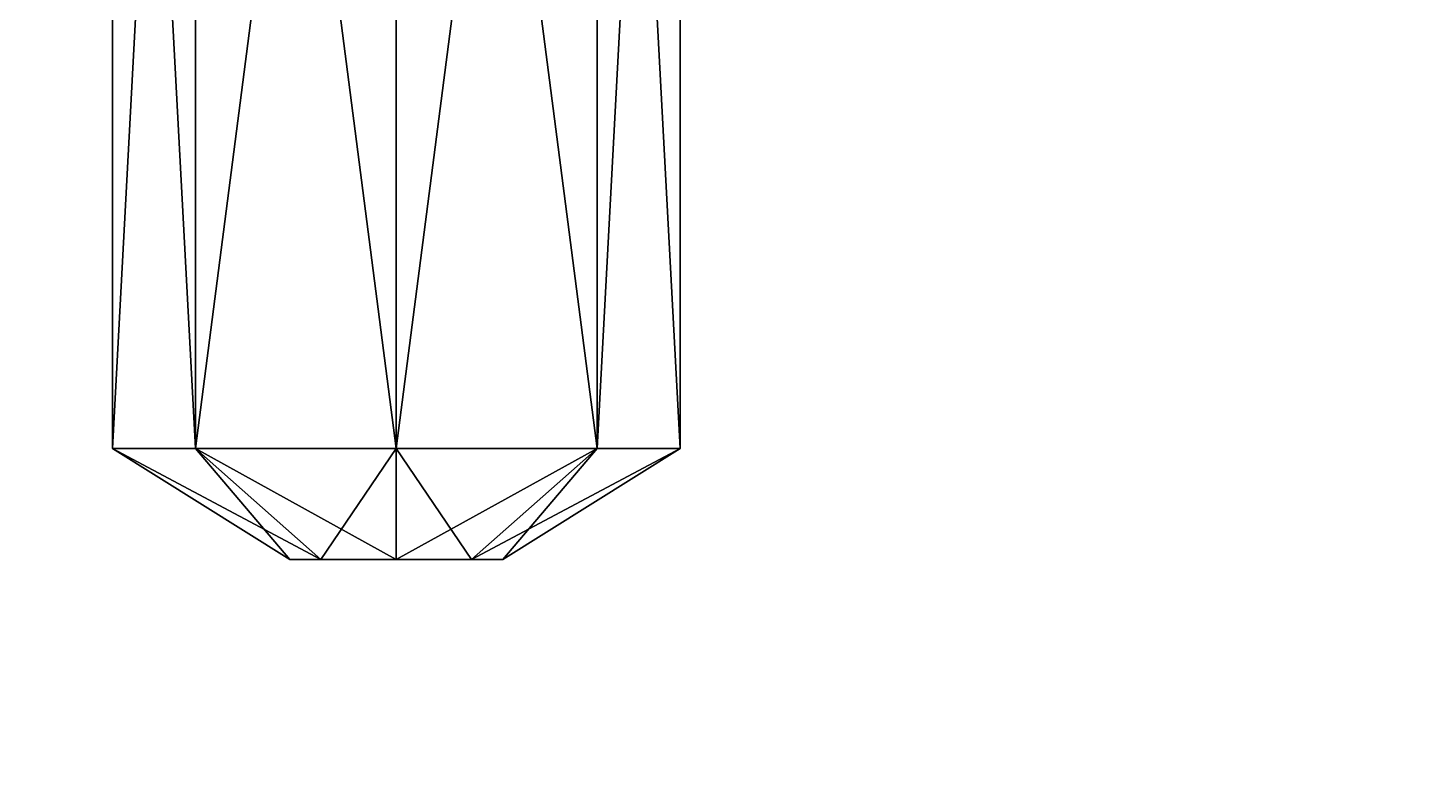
# Model space of a CAD drawing. Extents: x -150 to 2334, y -150 to 2984.
# Drawn here: x 1760.81 to 1780.3, y 35.17 to 45.47 of the extents above; entities that cross this region are included whole.
import ezdxf

# ---------------------------------------------------------------- set-up
doc = ezdxf.new("R2010")
doc.units = 0
for name, color, linetype in [('LAYER0', 7, 'CONTINUOUS'), ('LAYER10', 7, 'CONTINUOUS'), ('LAYER226', 7, 'CONTINUOUS'), ('LAYER35', 7, 'CONTINUOUS'), ('LAYER60', 7, 'CONTINUOUS')]:
    doc.layers.add(name, color=color, linetype=linetype)

msp = doc.modelspace()

# ---------------------------------------------------------------- linework, layer by layer
at = {"layer": 'LAYER0', "invisible_edges": 1}
for points in [[(2334, 2984, -5), (-150, -150, -5), (-150, 2984, -5), (2334, 2984, -5)], [(-150, -150, -5), (2334, 2984, -5), (2334, -150, -5), (-150, -150, -5)], [(2334, -150), (-150, 2984), (-150, -150), (2334, -150)], [(-150, 2984), (2334, -150), (2334, 2984), (-150, 2984)]]:
    msp.add_3dface(points, dxfattribs=at)
at = {"layer": 'LAYER10'}
for points in [[(1763.172, 39.54102, 854.1716), (1762, 39.54102, 857), (1763.172, 61.41602, 854.1716), (1763.172, 39.54102, 854.1716)], [(1763.172, 61.41602, 854.1716), (1762, 39.54102, 857), (1762, 61.41602, 857), (1763.172, 61.41602, 854.1716)], [(1763.172, 39.54102, 859.8284), (1762, 39.54102, 857), (1762, 61.41602, 857), (1763.172, 39.54102, 859.8284)], [(1763.172, 39.54102, 859.8284), (1762, 61.41602, 857), (1763.172, 61.41602, 859.8284), (1763.172, 39.54102, 859.8284)], [(1763.172, 39.54102, 854.1716), (1762, 39.54102, 857), (1762, 61.41602, 857), (1763.172, 39.54102, 854.1716)], [(1762, 61.41602, 857), (1763.172, 39.54102, 854.1716), (1763.172, 61.41602, 854.1716), (1762, 61.41602, 857)], [(1763.172, 39.54102, 859.8284), (1763.172, 61.41602, 859.8284), (1762, 61.41602, 857), (1763.172, 39.54102, 859.8284)], [(1763.172, 39.54102, 859.8284), (1762, 61.41602, 857), (1762, 39.54102, 857), (1763.172, 39.54102, 859.8284)], [(1763.172, 39.54102, 854.1716), (1762, 39.54102, 857), (1762, 61.41602, 857), (1763.172, 39.54102, 854.1716)], [(1762, 61.41602, 857), (1763.172, 39.54102, 854.1716), (1763.172, 61.41602, 854.1716), (1762, 61.41602, 857)], [(1763.172, 39.54102, 859.8284), (1762, 39.54102, 857), (1763.172, 61.41602, 859.8284), (1763.172, 39.54102, 859.8284)], [(1762, 39.54102, 857), (1763.172, 61.41602, 859.8284), (1762, 61.41602, 857), (1762, 39.54102, 857)], [(1766, 39.54102, 853), (1763.172, 39.54102, 854.1716), (1766, 61.41602, 853), (1766, 39.54102, 853)], [(1766, 61.41602, 853), (1763.172, 39.54102, 854.1716), (1763.172, 61.41602, 854.1716), (1766, 61.41602, 853)], [(1763.172, 39.54102, 859.8284), (1766, 39.54102, 861), (1763.172, 61.41602, 859.8284), (1763.172, 39.54102, 859.8284)], [(1763.172, 61.41602, 859.8284), (1766, 39.54102, 861), (1766, 61.41602, 861), (1763.172, 61.41602, 859.8284)], [(1763.172, 39.54102, 854.1716), (1766, 39.54102, 853), (1763.172, 61.41602, 854.1716), (1763.172, 39.54102, 854.1716)], [(1766, 39.54102, 853), (1763.172, 61.41602, 854.1716), (1766, 61.41602, 853), (1766, 39.54102, 853)], [(1763.172, 39.54102, 859.8284), (1766, 39.54102, 861), (1766, 61.41602, 861), (1763.172, 39.54102, 859.8284)], [(1766, 61.41602, 861), (1763.172, 39.54102, 859.8284), (1763.172, 61.41602, 859.8284), (1766, 61.41602, 861)], [(1763.172, 39.54102, 854.1716), (1766, 39.54102, 853), (1763.172, 61.41602, 854.1716), (1763.172, 39.54102, 854.1716)], [(1766, 39.54102, 853), (1763.172, 61.41602, 854.1716), (1766, 61.41602, 853), (1766, 39.54102, 853)], [(1763.172, 39.54102, 859.8284), (1766, 39.54102, 861), (1766, 61.41602, 861), (1763.172, 39.54102, 859.8284)], [(1766, 61.41602, 861), (1763.172, 39.54102, 859.8284), (1763.172, 61.41602, 859.8284), (1766, 61.41602, 861)], [(1768.828, 39.54102, 854.1716), (1766, 39.54102, 853), (1768.828, 61.41602, 854.1716), (1768.828, 39.54102, 854.1716)], [(1768.828, 61.41602, 854.1716), (1766, 39.54102, 853), (1766, 61.41602, 853), (1768.828, 61.41602, 854.1716)], [(1768.828, 61.41602, 859.8284), (1766, 61.41602, 861), (1768.828, 39.54102, 859.8284), (1768.828, 61.41602, 859.8284)], [(1768.828, 39.54102, 859.8284), (1766, 61.41602, 861), (1766, 39.54102, 861), (1768.828, 39.54102, 859.8284)], [(1768.828, 39.54102, 854.1716), (1766, 39.54102, 853), (1766, 61.41602, 853), (1768.828, 39.54102, 854.1716)], [(1766, 61.41602, 853), (1768.828, 39.54102, 854.1716), (1768.828, 61.41602, 854.1716), (1766, 61.41602, 853)], [(1768.828, 39.54102, 854.1716), (1766, 39.54102, 853), (1766, 61.41602, 853), (1768.828, 39.54102, 854.1716)], [(1766, 61.41602, 853), (1768.828, 39.54102, 854.1716), (1768.828, 61.41602, 854.1716), (1766, 61.41602, 853)], [(1768.828, 61.41602, 859.8284), (1766, 61.41602, 861), (1766, 39.54102, 861), (1768.828, 61.41602, 859.8284)], [(1766, 39.54102, 861), (1768.828, 61.41602, 859.8284), (1768.828, 39.54102, 859.8284), (1766, 39.54102, 861)], [(1770, 61.41602, 857), (1768.828, 61.41602, 859.8284), (1770, 39.54102, 857), (1770, 61.41602, 857)], [(1770, 39.54102, 857), (1768.828, 61.41602, 859.8284), (1768.828, 39.54102, 859.8284), (1770, 39.54102, 857)], [(1768.828, 61.41602, 854.1716), (1770, 61.41602, 857), (1768.828, 39.54102, 854.1716), (1768.828, 61.41602, 854.1716)], [(1768.828, 39.54102, 854.1716), (1770, 61.41602, 857), (1770, 39.54102, 857), (1768.828, 39.54102, 854.1716)], [(1768.828, 61.41602, 859.8284), (1770, 61.41602, 857), (1768.828, 39.54102, 859.8284), (1768.828, 61.41602, 859.8284)], [(1770, 61.41602, 857), (1768.828, 39.54102, 859.8284), (1770, 39.54102, 857), (1770, 61.41602, 857)], [(1768.828, 61.41602, 854.1716), (1770, 61.41602, 857), (1770, 39.54102, 857), (1768.828, 61.41602, 854.1716)], [(1770, 39.54102, 857), (1768.828, 61.41602, 854.1716), (1768.828, 39.54102, 854.1716), (1770, 39.54102, 857)], [(1763.172, 39.54102, 854.1716), (1764.5, 37.97852, 857), (1762, 39.54102, 857), (1763.172, 39.54102, 854.1716)], [(1764.5, 37.97852, 857), (1764.939, 37.97852, 858.0607), (1762, 39.54102, 857), (1764.5, 37.97852, 857)], [(1762, 39.54102, 857), (1764.939, 37.97852, 858.0607), (1763.172, 39.54102, 859.8284), (1762, 39.54102, 857)], [(1764.939, 37.97852, 855.9393), (1764.5, 37.97852, 857), (1762, 39.54102, 857), (1764.939, 37.97852, 855.9393)], [(1764.939, 37.97852, 855.9393), (1762, 39.54102, 857), (1763.172, 39.54102, 854.1716), (1764.939, 37.97852, 855.9393)], [(1764.5, 37.97852, 857), (1763.172, 39.54102, 859.8284), (1762, 39.54102, 857), (1764.5, 37.97852, 857)], [(1764.939, 37.97852, 855.9393), (1764.5, 37.97852, 857), (1763.172, 39.54102, 854.1716), (1764.939, 37.97852, 855.9393)], [(1766, 39.54102, 853), (1764.939, 37.97852, 855.9393), (1763.172, 39.54102, 854.1716), (1766, 39.54102, 853)], [(1766, 37.97852, 858.5), (1764.939, 37.97852, 858.0607), (1763.172, 39.54102, 859.8284), (1766, 37.97852, 858.5)], [(1766, 37.97852, 858.5), (1763.172, 39.54102, 859.8284), (1766, 39.54102, 861), (1766, 37.97852, 858.5)], [(1766, 37.97852, 855.5), (1764.939, 37.97852, 855.9393), (1763.172, 39.54102, 854.1716), (1766, 37.97852, 855.5)], [(1766, 37.97852, 855.5), (1763.172, 39.54102, 854.1716), (1766, 39.54102, 853), (1766, 37.97852, 855.5)], [(1764.5, 37.97852, 857), (1764.939, 37.97852, 858.0607), (1763.172, 39.54102, 859.8284), (1764.5, 37.97852, 857)], [(1766, 37.97852, 858.5), (1766, 39.54102, 861), (1763.172, 39.54102, 859.8284), (1766, 37.97852, 858.5)], [(1766, 37.97852, 858.5), (1763.172, 39.54102, 859.8284), (1764.939, 37.97852, 858.0607), (1766, 37.97852, 858.5)], [(1766, 37.97852, 855.5), (1764.939, 37.97852, 855.9393), (1766, 39.54102, 853), (1766, 37.97852, 855.5)], [(1767.061, 37.97852, 855.9393), (1766, 37.97852, 855.5), (1768.828, 39.54102, 854.1716), (1767.061, 37.97852, 855.9393)], [(1768.828, 39.54102, 854.1716), (1766, 37.97852, 855.5), (1766, 39.54102, 853), (1768.828, 39.54102, 854.1716)], [(1767.061, 37.97852, 858.0607), (1768.828, 39.54102, 859.8284), (1766, 37.97852, 858.5), (1767.061, 37.97852, 858.0607)], [(1766, 37.97852, 858.5), (1768.828, 39.54102, 859.8284), (1766, 39.54102, 861), (1766, 37.97852, 858.5)], [(1767.061, 37.97852, 858.0607), (1768.828, 39.54102, 859.8284), (1766, 39.54102, 861), (1767.061, 37.97852, 858.0607)], [(1767.061, 37.97852, 858.0607), (1766, 39.54102, 861), (1766, 37.97852, 858.5), (1767.061, 37.97852, 858.0607)], [(1768.828, 39.54102, 854.1716), (1767.061, 37.97852, 855.9393), (1766, 37.97852, 855.5), (1768.828, 39.54102, 854.1716)], [(1768.828, 39.54102, 854.1716), (1766, 37.97852, 855.5), (1766, 39.54102, 853), (1768.828, 39.54102, 854.1716)], [(1767.5, 37.97852, 857), (1768.828, 39.54102, 859.8284), (1767.061, 37.97852, 858.0607), (1767.5, 37.97852, 857)], [(1768.828, 39.54102, 854.1716), (1767.5, 37.97852, 857), (1767.061, 37.97852, 855.9393), (1768.828, 39.54102, 854.1716)], [(1770, 39.54102, 857), (1767.5, 37.97852, 857), (1767.061, 37.97852, 855.9393), (1770, 39.54102, 857)], [(1770, 39.54102, 857), (1767.061, 37.97852, 855.9393), (1768.828, 39.54102, 854.1716), (1770, 39.54102, 857)], [(1770, 39.54102, 857), (1768.828, 39.54102, 859.8284), (1767.061, 37.97852, 858.0607), (1770, 39.54102, 857)], [(1770, 39.54102, 857), (1767.061, 37.97852, 858.0607), (1767.5, 37.97852, 857), (1770, 39.54102, 857)], [(1770, 39.54102, 857), (1768.828, 39.54102, 859.8284), (1767.5, 37.97852, 857), (1770, 39.54102, 857)], [(1770, 39.54102, 857), (1767.5, 37.97852, 857), (1768.828, 39.54102, 854.1716), (1770, 39.54102, 857)], [(1767.061, 37.97852, 858.0607), (1764.5, 37.97852, 857), (1764.939, 37.97852, 858.0607), (1767.061, 37.97852, 858.0607)], [(1767.5, 37.97852, 857), (1764.939, 37.97852, 855.9393), (1764.5, 37.97852, 857), (1767.5, 37.97852, 857)], [(1767.5, 37.97852, 857), (1764.5, 37.97852, 857), (1767.061, 37.97852, 858.0607), (1767.5, 37.97852, 857)], [(1767.061, 37.97852, 858.0607), (1764.939, 37.97852, 858.0607), (1764.5, 37.97852, 857), (1767.061, 37.97852, 858.0607)], [(1767.5, 37.97852, 857), (1767.061, 37.97852, 858.0607), (1764.5, 37.97852, 857), (1767.5, 37.97852, 857)], [(1767.5, 37.97852, 857), (1764.5, 37.97852, 857), (1764.939, 37.97852, 855.9393), (1767.5, 37.97852, 857)], [(1766, 37.97852, 855.5), (1767.5, 37.97852, 857), (1764.939, 37.97852, 855.9393), (1766, 37.97852, 855.5)], [(1767.061, 37.97852, 858.0607), (1764.939, 37.97852, 858.0607), (1766, 37.97852, 858.5), (1767.061, 37.97852, 858.0607)], [(1767.061, 37.97852, 858.0607), (1766, 37.97852, 858.5), (1764.939, 37.97852, 858.0607), (1767.061, 37.97852, 858.0607)], [(1767.5, 37.97852, 857), (1767.061, 37.97852, 855.9393), (1764.939, 37.97852, 855.9393), (1767.5, 37.97852, 857)], [(1764.939, 37.97852, 855.9393), (1767.061, 37.97852, 855.9393), (1766, 37.97852, 855.5), (1764.939, 37.97852, 855.9393)], [(1767.061, 37.97852, 855.9393), (1767.5, 37.97852, 857), (1766, 37.97852, 855.5), (1767.061, 37.97852, 855.9393)]]:
    msp.add_3dface(points, dxfattribs=at)
at = {"layer": 'LAYER226', "invisible_edges": 1}
for points in [[(2164, 45.79199), (1614, 27.79199), (1614, 45.79199), (2164, 45.79199)], [(1614, 27.79199), (2164, 45.79199), (2164, 27.79199), (1614, 27.79199)], [(2164, 27.79199, 2350), (1614, 45.79199, 2350), (1614, 27.79199, 2350), (2164, 27.79199, 2350)], [(1614, 45.79199, 2350), (2164, 27.79199, 2350), (2164, 45.79199, 2350), (1614, 45.79199, 2350)]]:
    msp.add_3dface(points, dxfattribs=at)
at = {"layer": 'LAYER35'}
for points in [[(1763.172, 39.54102, 1922.172), (1762, 39.54102, 1925), (1763.172, 61.41602, 1922.172), (1763.172, 39.54102, 1922.172)], [(1763.172, 61.41602, 1922.172), (1762, 39.54102, 1925), (1762, 61.41602, 1925), (1763.172, 61.41602, 1922.172)], [(1763.172, 39.54102, 1927.828), (1762, 39.54102, 1925), (1762, 61.41602, 1925), (1763.172, 39.54102, 1927.828)], [(1763.172, 39.54102, 1927.828), (1762, 61.41602, 1925), (1763.172, 61.41602, 1927.828), (1763.172, 39.54102, 1927.828)], [(1763.172, 39.54102, 1922.172), (1762, 39.54102, 1925), (1762, 61.41602, 1925), (1763.172, 39.54102, 1922.172)], [(1762, 61.41602, 1925), (1763.172, 39.54102, 1922.172), (1763.172, 61.41602, 1922.172), (1762, 61.41602, 1925)], [(1763.172, 39.54102, 1927.828), (1763.172, 61.41602, 1927.828), (1762, 61.41602, 1925), (1763.172, 39.54102, 1927.828)], [(1763.172, 39.54102, 1927.828), (1762, 61.41602, 1925), (1762, 39.54102, 1925), (1763.172, 39.54102, 1927.828)], [(1763.172, 39.54102, 1922.172), (1762, 39.54102, 1925), (1762, 61.41602, 1925), (1763.172, 39.54102, 1922.172)], [(1762, 61.41602, 1925), (1763.172, 39.54102, 1922.172), (1763.172, 61.41602, 1922.172), (1762, 61.41602, 1925)], [(1763.172, 39.54102, 1927.828), (1762, 39.54102, 1925), (1763.172, 61.41602, 1927.828), (1763.172, 39.54102, 1927.828)], [(1762, 39.54102, 1925), (1763.172, 61.41602, 1927.828), (1762, 61.41602, 1925), (1762, 39.54102, 1925)], [(1766, 39.54102, 1921), (1763.172, 39.54102, 1922.172), (1766, 61.41602, 1921), (1766, 39.54102, 1921)], [(1766, 61.41602, 1921), (1763.172, 39.54102, 1922.172), (1763.172, 61.41602, 1922.172), (1766, 61.41602, 1921)], [(1763.172, 39.54102, 1927.828), (1766, 39.54102, 1929), (1763.172, 61.41602, 1927.828), (1763.172, 39.54102, 1927.828)], [(1763.172, 61.41602, 1927.828), (1766, 39.54102, 1929), (1766, 61.41602, 1929), (1763.172, 61.41602, 1927.828)], [(1763.172, 39.54102, 1922.172), (1766, 39.54102, 1921), (1763.172, 61.41602, 1922.172), (1763.172, 39.54102, 1922.172)], [(1766, 39.54102, 1921), (1763.172, 61.41602, 1922.172), (1766, 61.41602, 1921), (1766, 39.54102, 1921)], [(1763.172, 39.54102, 1927.828), (1766, 39.54102, 1929), (1766, 61.41602, 1929), (1763.172, 39.54102, 1927.828)], [(1766, 61.41602, 1929), (1763.172, 39.54102, 1927.828), (1763.172, 61.41602, 1927.828), (1766, 61.41602, 1929)], [(1763.172, 39.54102, 1922.172), (1766, 39.54102, 1921), (1763.172, 61.41602, 1922.172), (1763.172, 39.54102, 1922.172)], [(1766, 39.54102, 1921), (1763.172, 61.41602, 1922.172), (1766, 61.41602, 1921), (1766, 39.54102, 1921)], [(1763.172, 39.54102, 1927.828), (1766, 39.54102, 1929), (1766, 61.41602, 1929), (1763.172, 39.54102, 1927.828)], [(1766, 61.41602, 1929), (1763.172, 39.54102, 1927.828), (1763.172, 61.41602, 1927.828), (1766, 61.41602, 1929)], [(1768.828, 39.54102, 1922.172), (1766, 39.54102, 1921), (1768.828, 61.41602, 1922.172), (1768.828, 39.54102, 1922.172)], [(1768.828, 61.41602, 1922.172), (1766, 39.54102, 1921), (1766, 61.41602, 1921), (1768.828, 61.41602, 1922.172)], [(1768.828, 61.41602, 1927.828), (1766, 61.41602, 1929), (1768.828, 39.54102, 1927.828), (1768.828, 61.41602, 1927.828)], [(1768.828, 39.54102, 1927.828), (1766, 61.41602, 1929), (1766, 39.54102, 1929), (1768.828, 39.54102, 1927.828)], [(1768.828, 39.54102, 1922.172), (1766, 39.54102, 1921), (1766, 61.41602, 1921), (1768.828, 39.54102, 1922.172)], [(1766, 61.41602, 1921), (1768.828, 39.54102, 1922.172), (1768.828, 61.41602, 1922.172), (1766, 61.41602, 1921)], [(1768.828, 39.54102, 1922.172), (1766, 39.54102, 1921), (1766, 61.41602, 1921), (1768.828, 39.54102, 1922.172)], [(1766, 61.41602, 1921), (1768.828, 39.54102, 1922.172), (1768.828, 61.41602, 1922.172), (1766, 61.41602, 1921)], [(1768.828, 61.41602, 1927.828), (1766, 61.41602, 1929), (1766, 39.54102, 1929), (1768.828, 61.41602, 1927.828)], [(1766, 39.54102, 1929), (1768.828, 61.41602, 1927.828), (1768.828, 39.54102, 1927.828), (1766, 39.54102, 1929)], [(1770, 61.41602, 1925), (1768.828, 61.41602, 1927.828), (1770, 39.54102, 1925), (1770, 61.41602, 1925)], [(1770, 39.54102, 1925), (1768.828, 61.41602, 1927.828), (1768.828, 39.54102, 1927.828), (1770, 39.54102, 1925)], [(1768.828, 61.41602, 1922.172), (1770, 61.41602, 1925), (1768.828, 39.54102, 1922.172), (1768.828, 61.41602, 1922.172)], [(1768.828, 39.54102, 1922.172), (1770, 61.41602, 1925), (1770, 39.54102, 1925), (1768.828, 39.54102, 1922.172)], [(1768.828, 61.41602, 1927.828), (1770, 61.41602, 1925), (1768.828, 39.54102, 1927.828), (1768.828, 61.41602, 1927.828)], [(1770, 61.41602, 1925), (1768.828, 39.54102, 1927.828), (1770, 39.54102, 1925), (1770, 61.41602, 1925)], [(1768.828, 61.41602, 1922.172), (1770, 61.41602, 1925), (1770, 39.54102, 1925), (1768.828, 61.41602, 1922.172)], [(1770, 39.54102, 1925), (1768.828, 61.41602, 1922.172), (1768.828, 39.54102, 1922.172), (1770, 39.54102, 1925)], [(1763.172, 39.54102, 1922.172), (1764.5, 37.97852, 1925), (1762, 39.54102, 1925), (1763.172, 39.54102, 1922.172)], [(1764.5, 37.97852, 1925), (1764.939, 37.97852, 1926.061), (1762, 39.54102, 1925), (1764.5, 37.97852, 1925)], [(1762, 39.54102, 1925), (1764.939, 37.97852, 1926.061), (1763.172, 39.54102, 1927.828), (1762, 39.54102, 1925)], [(1764.939, 37.97852, 1923.939), (1764.5, 37.97852, 1925), (1762, 39.54102, 1925), (1764.939, 37.97852, 1923.939)], [(1764.939, 37.97852, 1923.939), (1762, 39.54102, 1925), (1763.172, 39.54102, 1922.172), (1764.939, 37.97852, 1923.939)], [(1764.5, 37.97852, 1925), (1763.172, 39.54102, 1927.828), (1762, 39.54102, 1925), (1764.5, 37.97852, 1925)], [(1764.939, 37.97852, 1923.939), (1764.5, 37.97852, 1925), (1763.172, 39.54102, 1922.172), (1764.939, 37.97852, 1923.939)], [(1766, 39.54102, 1921), (1764.939, 37.97852, 1923.939), (1763.172, 39.54102, 1922.172), (1766, 39.54102, 1921)], [(1766, 37.97852, 1926.5), (1764.939, 37.97852, 1926.061), (1763.172, 39.54102, 1927.828), (1766, 37.97852, 1926.5)], [(1766, 37.97852, 1926.5), (1763.172, 39.54102, 1927.828), (1766, 39.54102, 1929), (1766, 37.97852, 1926.5)], [(1766, 37.97852, 1923.5), (1764.939, 37.97852, 1923.939), (1763.172, 39.54102, 1922.172), (1766, 37.97852, 1923.5)], [(1766, 37.97852, 1923.5), (1763.172, 39.54102, 1922.172), (1766, 39.54102, 1921), (1766, 37.97852, 1923.5)], [(1764.5, 37.97852, 1925), (1764.939, 37.97852, 1926.061), (1763.172, 39.54102, 1927.828), (1764.5, 37.97852, 1925)], [(1766, 37.97852, 1926.5), (1766, 39.54102, 1929), (1763.172, 39.54102, 1927.828), (1766, 37.97852, 1926.5)], [(1766, 37.97852, 1926.5), (1763.172, 39.54102, 1927.828), (1764.939, 37.97852, 1926.061), (1766, 37.97852, 1926.5)], [(1766, 37.97852, 1923.5), (1764.939, 37.97852, 1923.939), (1766, 39.54102, 1921), (1766, 37.97852, 1923.5)], [(1767.061, 37.97852, 1923.939), (1766, 37.97852, 1923.5), (1768.828, 39.54102, 1922.172), (1767.061, 37.97852, 1923.939)], [(1768.828, 39.54102, 1922.172), (1766, 37.97852, 1923.5), (1766, 39.54102, 1921), (1768.828, 39.54102, 1922.172)], [(1767.061, 37.97852, 1926.061), (1768.828, 39.54102, 1927.828), (1766, 37.97852, 1926.5), (1767.061, 37.97852, 1926.061)], [(1766, 37.97852, 1926.5), (1768.828, 39.54102, 1927.828), (1766, 39.54102, 1929), (1766, 37.97852, 1926.5)], [(1767.061, 37.97852, 1926.061), (1768.828, 39.54102, 1927.828), (1766, 39.54102, 1929), (1767.061, 37.97852, 1926.061)], [(1767.061, 37.97852, 1926.061), (1766, 39.54102, 1929), (1766, 37.97852, 1926.5), (1767.061, 37.97852, 1926.061)], [(1768.828, 39.54102, 1922.172), (1767.061, 37.97852, 1923.939), (1766, 37.97852, 1923.5), (1768.828, 39.54102, 1922.172)], [(1768.828, 39.54102, 1922.172), (1766, 37.97852, 1923.5), (1766, 39.54102, 1921), (1768.828, 39.54102, 1922.172)], [(1767.5, 37.97852, 1925), (1768.828, 39.54102, 1927.828), (1767.061, 37.97852, 1926.061), (1767.5, 37.97852, 1925)], [(1768.828, 39.54102, 1922.172), (1767.5, 37.97852, 1925), (1767.061, 37.97852, 1923.939), (1768.828, 39.54102, 1922.172)], [(1770, 39.54102, 1925), (1767.5, 37.97852, 1925), (1767.061, 37.97852, 1923.939), (1770, 39.54102, 1925)], [(1770, 39.54102, 1925), (1767.061, 37.97852, 1923.939), (1768.828, 39.54102, 1922.172), (1770, 39.54102, 1925)], [(1770, 39.54102, 1925), (1768.828, 39.54102, 1927.828), (1767.061, 37.97852, 1926.061), (1770, 39.54102, 1925)], [(1770, 39.54102, 1925), (1767.061, 37.97852, 1926.061), (1767.5, 37.97852, 1925), (1770, 39.54102, 1925)], [(1770, 39.54102, 1925), (1768.828, 39.54102, 1927.828), (1767.5, 37.97852, 1925), (1770, 39.54102, 1925)], [(1770, 39.54102, 1925), (1767.5, 37.97852, 1925), (1768.828, 39.54102, 1922.172), (1770, 39.54102, 1925)], [(1767.061, 37.97852, 1926.061), (1764.5, 37.97852, 1925), (1764.939, 37.97852, 1926.061), (1767.061, 37.97852, 1926.061)], [(1767.5, 37.97852, 1925), (1764.939, 37.97852, 1923.939), (1764.5, 37.97852, 1925), (1767.5, 37.97852, 1925)], [(1767.5, 37.97852, 1925), (1764.5, 37.97852, 1925), (1767.061, 37.97852, 1926.061), (1767.5, 37.97852, 1925)], [(1767.061, 37.97852, 1926.061), (1764.939, 37.97852, 1926.061), (1764.5, 37.97852, 1925), (1767.061, 37.97852, 1926.061)], [(1767.5, 37.97852, 1925), (1767.061, 37.97852, 1926.061), (1764.5, 37.97852, 1925), (1767.5, 37.97852, 1925)], [(1767.5, 37.97852, 1925), (1764.5, 37.97852, 1925), (1764.939, 37.97852, 1923.939), (1767.5, 37.97852, 1925)], [(1766, 37.97852, 1923.5), (1767.5, 37.97852, 1925), (1764.939, 37.97852, 1923.939), (1766, 37.97852, 1923.5)], [(1767.061, 37.97852, 1926.061), (1764.939, 37.97852, 1926.061), (1766, 37.97852, 1926.5), (1767.061, 37.97852, 1926.061)], [(1767.061, 37.97852, 1926.061), (1766, 37.97852, 1926.5), (1764.939, 37.97852, 1926.061), (1767.061, 37.97852, 1926.061)], [(1767.5, 37.97852, 1925), (1767.061, 37.97852, 1923.939), (1764.939, 37.97852, 1923.939), (1767.5, 37.97852, 1925)], [(1764.939, 37.97852, 1923.939), (1767.061, 37.97852, 1923.939), (1766, 37.97852, 1923.5), (1764.939, 37.97852, 1923.939)], [(1767.061, 37.97852, 1923.939), (1767.5, 37.97852, 1925), (1766, 37.97852, 1923.5), (1767.061, 37.97852, 1923.939)]]:
    msp.add_3dface(points, dxfattribs=at)
at = {"layer": 'LAYER60'}
for points in [[(1763.172, 39.54102, 284.1716), (1762, 39.54102, 287), (1763.172, 61.41602, 284.1716), (1763.172, 39.54102, 284.1716)], [(1763.172, 61.41602, 284.1716), (1762, 39.54102, 287), (1762, 61.41602, 287), (1763.172, 61.41602, 284.1716)], [(1763.172, 39.54102, 289.8284), (1762, 39.54102, 287), (1762, 61.41602, 287), (1763.172, 39.54102, 289.8284)], [(1763.172, 39.54102, 289.8284), (1762, 61.41602, 287), (1763.172, 61.41602, 289.8284), (1763.172, 39.54102, 289.8284)], [(1763.172, 39.54102, 284.1716), (1762, 39.54102, 287), (1762, 61.41602, 287), (1763.172, 39.54102, 284.1716)], [(1762, 61.41602, 287), (1763.172, 39.54102, 284.1716), (1763.172, 61.41602, 284.1716), (1762, 61.41602, 287)], [(1763.172, 39.54102, 289.8284), (1763.172, 61.41602, 289.8284), (1762, 61.41602, 287), (1763.172, 39.54102, 289.8284)], [(1763.172, 39.54102, 289.8284), (1762, 61.41602, 287), (1762, 39.54102, 287), (1763.172, 39.54102, 289.8284)], [(1763.172, 39.54102, 284.1716), (1762, 39.54102, 287), (1762, 61.41602, 287), (1763.172, 39.54102, 284.1716)], [(1762, 61.41602, 287), (1763.172, 39.54102, 284.1716), (1763.172, 61.41602, 284.1716), (1762, 61.41602, 287)], [(1763.172, 39.54102, 289.8284), (1762, 39.54102, 287), (1763.172, 61.41602, 289.8284), (1763.172, 39.54102, 289.8284)], [(1762, 39.54102, 287), (1763.172, 61.41602, 289.8284), (1762, 61.41602, 287), (1762, 39.54102, 287)], [(1766, 39.54102, 283), (1763.172, 39.54102, 284.1716), (1766, 61.41602, 283), (1766, 39.54102, 283)], [(1766, 61.41602, 283), (1763.172, 39.54102, 284.1716), (1763.172, 61.41602, 284.1716), (1766, 61.41602, 283)], [(1763.172, 39.54102, 289.8284), (1766, 39.54102, 291), (1763.172, 61.41602, 289.8284), (1763.172, 39.54102, 289.8284)], [(1763.172, 61.41602, 289.8284), (1766, 39.54102, 291), (1766, 61.41602, 291), (1763.172, 61.41602, 289.8284)], [(1763.172, 39.54102, 284.1716), (1766, 39.54102, 283), (1763.172, 61.41602, 284.1716), (1763.172, 39.54102, 284.1716)], [(1766, 39.54102, 283), (1763.172, 61.41602, 284.1716), (1766, 61.41602, 283), (1766, 39.54102, 283)], [(1763.172, 39.54102, 289.8284), (1766, 39.54102, 291), (1766, 61.41602, 291), (1763.172, 39.54102, 289.8284)], [(1766, 61.41602, 291), (1763.172, 39.54102, 289.8284), (1763.172, 61.41602, 289.8284), (1766, 61.41602, 291)], [(1763.172, 39.54102, 284.1716), (1766, 39.54102, 283), (1763.172, 61.41602, 284.1716), (1763.172, 39.54102, 284.1716)], [(1766, 39.54102, 283), (1763.172, 61.41602, 284.1716), (1766, 61.41602, 283), (1766, 39.54102, 283)], [(1763.172, 39.54102, 289.8284), (1766, 39.54102, 291), (1766, 61.41602, 291), (1763.172, 39.54102, 289.8284)], [(1766, 61.41602, 291), (1763.172, 39.54102, 289.8284), (1763.172, 61.41602, 289.8284), (1766, 61.41602, 291)], [(1768.828, 39.54102, 284.1716), (1766, 39.54102, 283), (1768.828, 61.41602, 284.1716), (1768.828, 39.54102, 284.1716)], [(1768.828, 61.41602, 284.1716), (1766, 39.54102, 283), (1766, 61.41602, 283), (1768.828, 61.41602, 284.1716)], [(1768.828, 61.41602, 289.8284), (1766, 61.41602, 291), (1768.828, 39.54102, 289.8284), (1768.828, 61.41602, 289.8284)], [(1768.828, 39.54102, 289.8284), (1766, 61.41602, 291), (1766, 39.54102, 291), (1768.828, 39.54102, 289.8284)], [(1768.828, 39.54102, 284.1716), (1766, 39.54102, 283), (1766, 61.41602, 283), (1768.828, 39.54102, 284.1716)], [(1766, 61.41602, 283), (1768.828, 39.54102, 284.1716), (1768.828, 61.41602, 284.1716), (1766, 61.41602, 283)], [(1768.828, 39.54102, 284.1716), (1766, 39.54102, 283), (1766, 61.41602, 283), (1768.828, 39.54102, 284.1716)], [(1766, 61.41602, 283), (1768.828, 39.54102, 284.1716), (1768.828, 61.41602, 284.1716), (1766, 61.41602, 283)], [(1768.828, 61.41602, 289.8284), (1766, 61.41602, 291), (1766, 39.54102, 291), (1768.828, 61.41602, 289.8284)], [(1766, 39.54102, 291), (1768.828, 61.41602, 289.8284), (1768.828, 39.54102, 289.8284), (1766, 39.54102, 291)], [(1770, 61.41602, 287), (1768.828, 61.41602, 289.8284), (1770, 39.54102, 287), (1770, 61.41602, 287)], [(1770, 39.54102, 287), (1768.828, 61.41602, 289.8284), (1768.828, 39.54102, 289.8284), (1770, 39.54102, 287)], [(1768.828, 61.41602, 284.1716), (1770, 61.41602, 287), (1768.828, 39.54102, 284.1716), (1768.828, 61.41602, 284.1716)], [(1768.828, 39.54102, 284.1716), (1770, 61.41602, 287), (1770, 39.54102, 287), (1768.828, 39.54102, 284.1716)], [(1768.828, 61.41602, 289.8284), (1770, 61.41602, 287), (1768.828, 39.54102, 289.8284), (1768.828, 61.41602, 289.8284)], [(1770, 61.41602, 287), (1768.828, 39.54102, 289.8284), (1770, 39.54102, 287), (1770, 61.41602, 287)], [(1768.828, 61.41602, 284.1716), (1770, 61.41602, 287), (1770, 39.54102, 287), (1768.828, 61.41602, 284.1716)], [(1770, 39.54102, 287), (1768.828, 61.41602, 284.1716), (1768.828, 39.54102, 284.1716), (1770, 39.54102, 287)], [(1763.172, 39.54102, 284.1716), (1764.5, 37.97852, 287), (1762, 39.54102, 287), (1763.172, 39.54102, 284.1716)], [(1764.5, 37.97852, 287), (1764.939, 37.97852, 288.0607), (1762, 39.54102, 287), (1764.5, 37.97852, 287)], [(1762, 39.54102, 287), (1764.939, 37.97852, 288.0607), (1763.172, 39.54102, 289.8284), (1762, 39.54102, 287)], [(1764.939, 37.97852, 285.9393), (1764.5, 37.97852, 287), (1762, 39.54102, 287), (1764.939, 37.97852, 285.9393)], [(1764.939, 37.97852, 285.9393), (1762, 39.54102, 287), (1763.172, 39.54102, 284.1716), (1764.939, 37.97852, 285.9393)], [(1764.5, 37.97852, 287), (1763.172, 39.54102, 289.8284), (1762, 39.54102, 287), (1764.5, 37.97852, 287)], [(1764.939, 37.97852, 285.9393), (1764.5, 37.97852, 287), (1763.172, 39.54102, 284.1716), (1764.939, 37.97852, 285.9393)], [(1766, 39.54102, 283), (1764.939, 37.97852, 285.9393), (1763.172, 39.54102, 284.1716), (1766, 39.54102, 283)], [(1766, 37.97852, 288.5), (1764.939, 37.97852, 288.0607), (1763.172, 39.54102, 289.8284), (1766, 37.97852, 288.5)], [(1766, 37.97852, 288.5), (1763.172, 39.54102, 289.8284), (1766, 39.54102, 291), (1766, 37.97852, 288.5)], [(1766, 37.97852, 285.5), (1764.939, 37.97852, 285.9393), (1763.172, 39.54102, 284.1716), (1766, 37.97852, 285.5)], [(1766, 37.97852, 285.5), (1763.172, 39.54102, 284.1716), (1766, 39.54102, 283), (1766, 37.97852, 285.5)], [(1764.5, 37.97852, 287), (1764.939, 37.97852, 288.0607), (1763.172, 39.54102, 289.8284), (1764.5, 37.97852, 287)], [(1766, 37.97852, 288.5), (1766, 39.54102, 291), (1763.172, 39.54102, 289.8284), (1766, 37.97852, 288.5)], [(1766, 37.97852, 288.5), (1763.172, 39.54102, 289.8284), (1764.939, 37.97852, 288.0607), (1766, 37.97852, 288.5)], [(1766, 37.97852, 285.5), (1764.939, 37.97852, 285.9393), (1766, 39.54102, 283), (1766, 37.97852, 285.5)], [(1767.061, 37.97852, 285.9393), (1766, 37.97852, 285.5), (1768.828, 39.54102, 284.1716), (1767.061, 37.97852, 285.9393)], [(1768.828, 39.54102, 284.1716), (1766, 37.97852, 285.5), (1766, 39.54102, 283), (1768.828, 39.54102, 284.1716)], [(1767.061, 37.97852, 288.0607), (1768.828, 39.54102, 289.8284), (1766, 37.97852, 288.5), (1767.061, 37.97852, 288.0607)], [(1766, 37.97852, 288.5), (1768.828, 39.54102, 289.8284), (1766, 39.54102, 291), (1766, 37.97852, 288.5)], [(1767.061, 37.97852, 288.0607), (1768.828, 39.54102, 289.8284), (1766, 39.54102, 291), (1767.061, 37.97852, 288.0607)], [(1767.061, 37.97852, 288.0607), (1766, 39.54102, 291), (1766, 37.97852, 288.5), (1767.061, 37.97852, 288.0607)], [(1768.828, 39.54102, 284.1716), (1767.061, 37.97852, 285.9393), (1766, 37.97852, 285.5), (1768.828, 39.54102, 284.1716)], [(1768.828, 39.54102, 284.1716), (1766, 37.97852, 285.5), (1766, 39.54102, 283), (1768.828, 39.54102, 284.1716)], [(1767.5, 37.97852, 287), (1768.828, 39.54102, 289.8284), (1767.061, 37.97852, 288.0607), (1767.5, 37.97852, 287)], [(1768.828, 39.54102, 284.1716), (1767.5, 37.97852, 287), (1767.061, 37.97852, 285.9393), (1768.828, 39.54102, 284.1716)], [(1770, 39.54102, 287), (1767.5, 37.97852, 287), (1767.061, 37.97852, 285.9393), (1770, 39.54102, 287)], [(1770, 39.54102, 287), (1767.061, 37.97852, 285.9393), (1768.828, 39.54102, 284.1716), (1770, 39.54102, 287)], [(1770, 39.54102, 287), (1768.828, 39.54102, 289.8284), (1767.061, 37.97852, 288.0607), (1770, 39.54102, 287)], [(1770, 39.54102, 287), (1767.061, 37.97852, 288.0607), (1767.5, 37.97852, 287), (1770, 39.54102, 287)], [(1770, 39.54102, 287), (1768.828, 39.54102, 289.8284), (1767.5, 37.97852, 287), (1770, 39.54102, 287)], [(1770, 39.54102, 287), (1767.5, 37.97852, 287), (1768.828, 39.54102, 284.1716), (1770, 39.54102, 287)], [(1767.061, 37.97852, 288.0607), (1764.5, 37.97852, 287), (1764.939, 37.97852, 288.0607), (1767.061, 37.97852, 288.0607)], [(1767.5, 37.97852, 287), (1764.939, 37.97852, 285.9393), (1764.5, 37.97852, 287), (1767.5, 37.97852, 287)], [(1767.5, 37.97852, 287), (1764.5, 37.97852, 287), (1767.061, 37.97852, 288.0607), (1767.5, 37.97852, 287)], [(1767.061, 37.97852, 288.0607), (1764.939, 37.97852, 288.0607), (1764.5, 37.97852, 287), (1767.061, 37.97852, 288.0607)], [(1767.5, 37.97852, 287), (1767.061, 37.97852, 288.0607), (1764.5, 37.97852, 287), (1767.5, 37.97852, 287)], [(1767.5, 37.97852, 287), (1764.5, 37.97852, 287), (1764.939, 37.97852, 285.9393), (1767.5, 37.97852, 287)], [(1766, 37.97852, 285.5), (1767.5, 37.97852, 287), (1764.939, 37.97852, 285.9393), (1766, 37.97852, 285.5)], [(1767.061, 37.97852, 288.0607), (1764.939, 37.97852, 288.0607), (1766, 37.97852, 288.5), (1767.061, 37.97852, 288.0607)], [(1767.061, 37.97852, 288.0607), (1766, 37.97852, 288.5), (1764.939, 37.97852, 288.0607), (1767.061, 37.97852, 288.0607)], [(1767.5, 37.97852, 287), (1767.061, 37.97852, 285.9393), (1764.939, 37.97852, 285.9393), (1767.5, 37.97852, 287)], [(1764.939, 37.97852, 285.9393), (1767.061, 37.97852, 285.9393), (1766, 37.97852, 285.5), (1764.939, 37.97852, 285.9393)], [(1767.061, 37.97852, 285.9393), (1767.5, 37.97852, 287), (1766, 37.97852, 285.5), (1767.061, 37.97852, 285.9393)]]:
    msp.add_3dface(points, dxfattribs=at)

doc.saveas('drawing.dxf')
